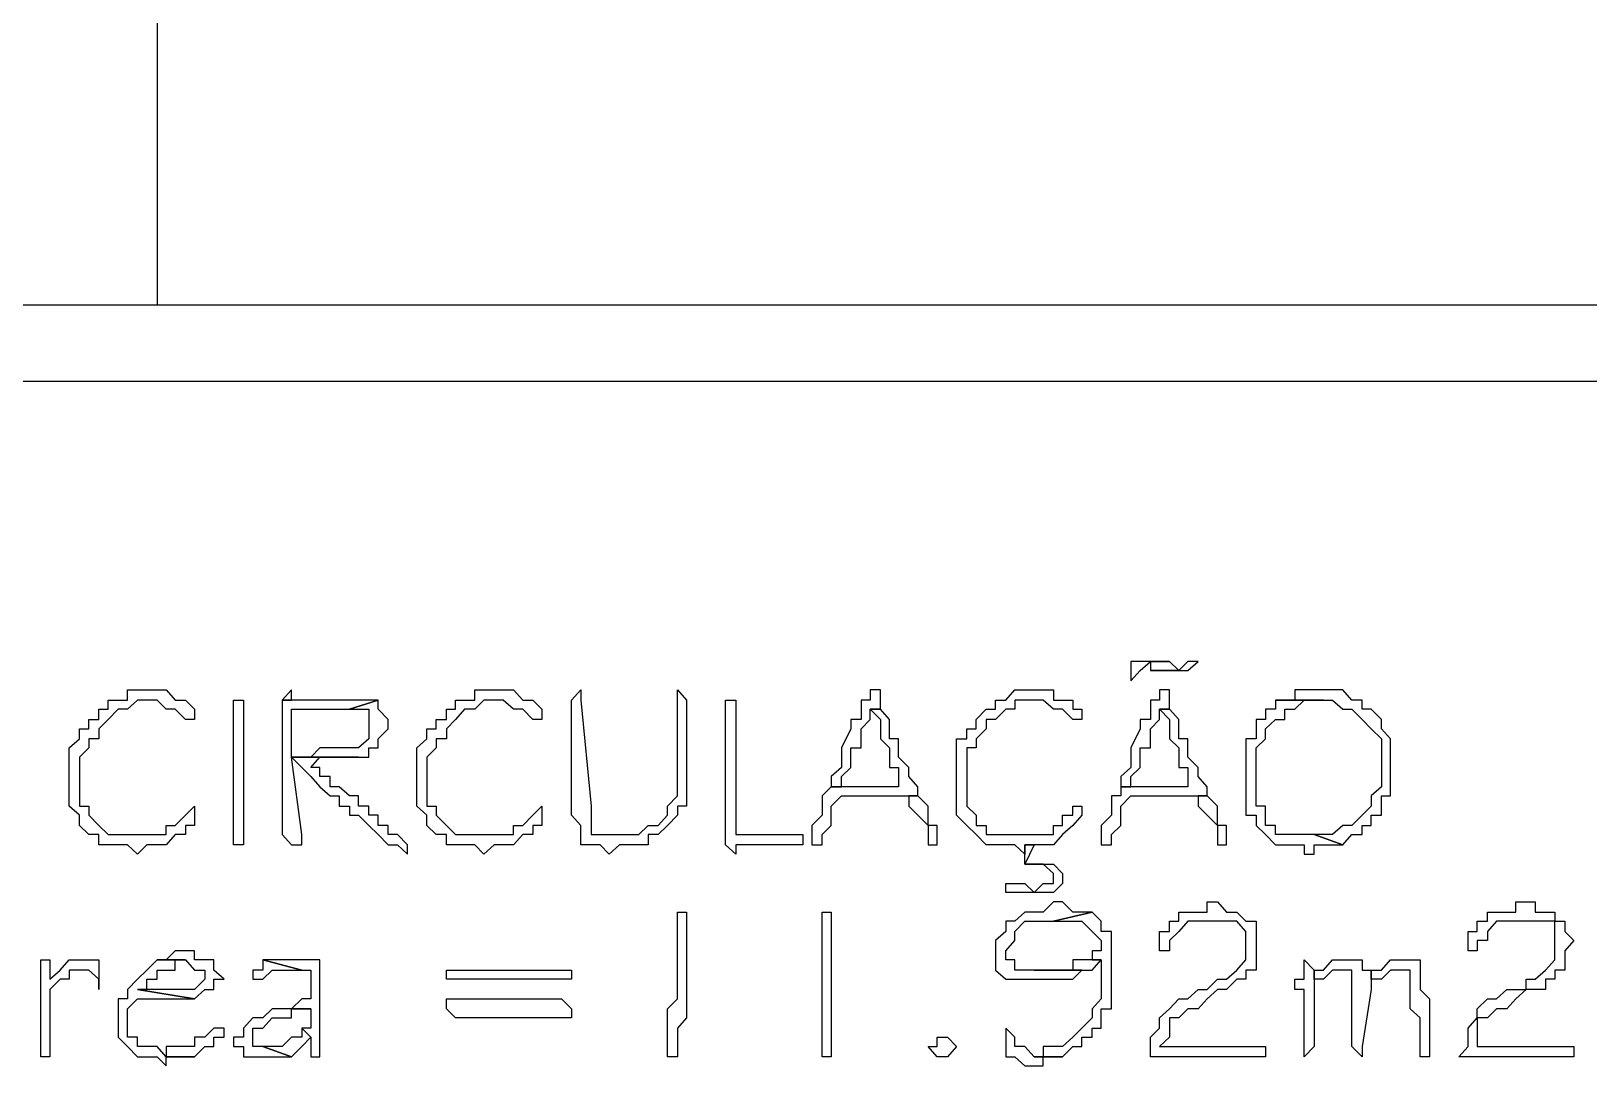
# Model space of a CAD drawing. Header units: millimetres. Extents: x -518.8 to -461.2, y 3.5 to 44.2.
# Drawn here: x -497.61 to -496.582, y 34.95 to 35.633 of the extents above; entities that cross this region are included whole.
import ezdxf

# ---------------------------------------------------------------- set-up
doc = ezdxf.new("R2010")
doc.units = ezdxf.units.MM
doc.header["$MEASUREMENT"] = 0
for name, color, linetype in [('10', 10, 'Continuous'), ('5', 5, 'Continuous'), ('MYSOLIDS', 7, 'Continuous')]:
    doc.layers.add(name, color=color, linetype=linetype)

msp = doc.modelspace()

# ---------------------------------------------------------------- linework, layer by layer
at = {"layer": '10'}
for points in [[(-497.7248, 35.4518), (-497.7248, 35.7007), (-497.7248, 35.7007), (-497.5271, 35.7007), (-497.5271, 35.4518)], [(-499.1572, 35.4015), (-493.6632, 35.4015)]]:
    msp.add_lwpolyline(points, dxfattribs=at)
at = {"layer": '5'}
msp.add_lwpolyline([(-499.1572, 35.4518), (-493.6632, 35.4518)], dxfattribs=at)
at = {"layer": 'MYSOLIDS'}
for points in [[(-496.8714, 35.2165), (-496.8714, 35.2165), (-496.8782, 35.2165), (-496.8842, 35.2165), (-496.8842, 35.2105), (-496.8842, 35.2105), (-496.8842, 35.2105), (-496.8842, 35.2037), (-496.8842, 35.2037), (-496.8782, 35.2105), (-496.8782, 35.2105), (-496.8714, 35.2165), (-496.8587, 35.2165), (-496.8654, 35.2165), (-496.8654, 35.2165), (-496.8714, 35.2165), (-496.8714, 35.2165), (-496.8714, 35.2165)], [(-496.8587, 35.2165), (-496.8714, 35.2165), (-496.8714, 35.2165), (-496.8714, 35.2105), (-496.8527, 35.2105), (-496.8527, 35.2105), (-496.8587, 35.2165), (-496.8587, 35.2165)], [(-496.8399, 35.2165), (-496.8399, 35.2165), (-496.8466, 35.2165), (-496.8466, 35.2165), (-496.8527, 35.2105), (-496.8714, 35.2105), (-496.8654, 35.2105), (-496.8587, 35.2105), (-496.8587, 35.2105), (-496.8527, 35.2105), (-496.8527, 35.2105), (-496.8466, 35.2105), (-496.8466, 35.2105), (-496.8399, 35.2165), (-496.8399, 35.2165), (-496.8399, 35.2165), (-496.8399, 35.2165), (-496.8399, 35.2165)], [(-497.5339, 35.1909), (-497.5399, 35.1909), (-497.5399, 35.1909), (-497.5466, 35.1849), (-497.5527, 35.1849), (-497.5527, 35.1849), (-497.5594, 35.1782), (-497.5594, 35.1782), (-497.5654, 35.1721), (-497.5654, 35.1721), (-497.5654, 35.1654), (-497.5722, 35.1654), (-497.5722, 35.1594), (-497.5722, 35.1594), (-497.5722, 35.1594), (-497.5782, 35.1533), (-497.5782, 35.1466), (-497.5782, 35.1406), (-497.5782, 35.1406), (-497.5782, 35.1338), (-497.5782, 35.1278), (-497.5782, 35.121), (-497.5722, 35.121), (-497.5722, 35.115), (-497.5722, 35.115), (-497.5654, 35.1082), (-497.5654, 35.1082), (-497.5594, 35.1022), (-497.5594, 35.1022), (-497.5527, 35.1022), (-497.5466, 35.1022), (-497.5466, 35.1022), (-497.5399, 35.1022), (-497.5339, 35.1022), (-497.5339, 35.1022), (-497.5271, 35.1022), (-497.5271, 35.1022), (-497.5211, 35.1022), (-497.5211, 35.1082), (-497.5151, 35.1082), (-497.5151, 35.1082), (-497.5083, 35.115), (-497.5083, 35.115), (-497.5023, 35.121), (-497.5023, 35.121), (-497.5023, 35.121), (-497.5023, 35.121), (-497.5023, 35.121), (-497.5023, 35.121), (-497.5023, 35.115), (-497.5023, 35.115), (-497.5023, 35.1082), (-497.5083, 35.1082), (-497.5083, 35.1022), (-497.5151, 35.1022), (-497.5211, 35.0954), (-497.5211, 35.0954), (-497.5211, 35.0954), (-497.5271, 35.0954), (-497.5339, 35.0954), (-497.5339, 35.0954), (-497.5399, 35.0894), (-497.5399, 35.0894), (-497.5466, 35.0954), (-497.5527, 35.0954), (-497.5594, 35.0954), (-497.5594, 35.0954), (-497.5654, 35.0954), (-497.5654, 35.1022), (-497.5722, 35.1022), (-497.5722, 35.1022), (-497.5782, 35.1082), (-497.5782, 35.1082), (-497.5782, 35.115), (-497.585, 35.121), (-497.585, 35.121), (-497.585, 35.1278), (-497.585, 35.1338), (-497.585, 35.1406), (-497.585, 35.1406), (-497.585, 35.1466), (-497.585, 35.1533), (-497.585, 35.1533), (-497.585, 35.1594), (-497.5782, 35.1654), (-497.5782, 35.1654), (-497.5782, 35.1721), (-497.5722, 35.1721), (-497.5722, 35.1782), (-497.5654, 35.1782), (-497.5654, 35.1849), (-497.5594, 35.1849), (-497.5594, 35.1909), (-497.5527, 35.1909), (-497.5466, 35.1909), (-497.5466, 35.1977), (-497.5399, 35.1977), (-497.5339, 35.1977), (-497.5339, 35.1977), (-497.5271, 35.1977), (-497.5271, 35.1977), (-497.5211, 35.1977), (-497.5151, 35.1909), (-497.5151, 35.1909), (-497.5083, 35.1909), (-497.5023, 35.1849), (-497.5023, 35.1849), (-497.5023, 35.1782), (-497.5023, 35.1782), (-497.5023, 35.1782), (-497.5023, 35.1782), (-497.5023, 35.1782), (-497.5023, 35.1782), (-497.5083, 35.1782), (-497.5083, 35.1782), (-497.5083, 35.1782), (-497.5083, 35.1782), (-497.5151, 35.1849), (-497.5211, 35.1849), (-497.5211, 35.1849), (-497.5271, 35.1909), (-497.5271, 35.1909), (-497.5339, 35.1909), (-497.5339, 35.1909), (-497.5339, 35.1909), (-497.5339, 35.1909)], [(-497.4384, 35.1977), (-497.4444, 35.1909), (-497.4444, 35.1909), (-497.4384, 35.1909), (-497.4384, 35.1909), (-497.4384, 35.1977), (-497.4384, 35.1977)], [(-497.3045, 35.1909), (-497.3113, 35.1909), (-497.3113, 35.1909), (-497.3173, 35.1849), (-497.3241, 35.1849), (-497.3241, 35.1849), (-497.3301, 35.1782), (-497.3301, 35.1782), (-497.3361, 35.1721), (-497.3361, 35.1721), (-497.3361, 35.1654), (-497.3429, 35.1654), (-497.3429, 35.1594), (-497.3429, 35.1594), (-497.3429, 35.1594), (-497.3489, 35.1533), (-497.3489, 35.1466), (-497.3489, 35.1406), (-497.3489, 35.1406), (-497.3489, 35.1338), (-497.3489, 35.1278), (-497.3489, 35.121), (-497.3429, 35.121), (-497.3429, 35.115), (-497.3429, 35.115), (-497.3361, 35.1082), (-497.3361, 35.1082), (-497.3301, 35.1022), (-497.3301, 35.1022), (-497.3241, 35.1022), (-497.3173, 35.1022), (-497.3173, 35.1022), (-497.3113, 35.1022), (-497.3045, 35.1022), (-497.3045, 35.1022), (-497.2985, 35.1022), (-497.2985, 35.1022), (-497.2918, 35.1022), (-497.2918, 35.1082), (-497.2857, 35.1082), (-497.2857, 35.1082), (-497.279, 35.115), (-497.279, 35.115), (-497.273, 35.121), (-497.273, 35.121), (-497.273, 35.121), (-497.273, 35.121), (-497.273, 35.121), (-497.273, 35.121), (-497.273, 35.115), (-497.273, 35.115), (-497.273, 35.1082), (-497.279, 35.1082), (-497.279, 35.1022), (-497.2857, 35.1022), (-497.2918, 35.0954), (-497.2918, 35.0954), (-497.2918, 35.0954), (-497.2985, 35.0954), (-497.3045, 35.0954), (-497.3045, 35.0954), (-497.3113, 35.0894), (-497.3113, 35.0894), (-497.3173, 35.0954), (-497.3241, 35.0954), (-497.3301, 35.0954), (-497.3301, 35.0954), (-497.3361, 35.0954), (-497.3361, 35.1022), (-497.3429, 35.1022), (-497.3429, 35.1022), (-497.3489, 35.1082), (-497.3489, 35.1082), (-497.3489, 35.115), (-497.3557, 35.121), (-497.3557, 35.121), (-497.3557, 35.1278), (-497.3557, 35.1338), (-497.3557, 35.1406), (-497.3557, 35.1406), (-497.3557, 35.1466), (-497.3557, 35.1533), (-497.3557, 35.1533), (-497.3557, 35.1594), (-497.3489, 35.1654), (-497.3489, 35.1654), (-497.3489, 35.1721), (-497.3429, 35.1721), (-497.3429, 35.1782), (-497.3361, 35.1782), (-497.3361, 35.1849), (-497.3301, 35.1849), (-497.3301, 35.1909), (-497.3241, 35.1909), (-497.3173, 35.1909), (-497.3173, 35.1977), (-497.3113, 35.1977), (-497.3045, 35.1977), (-497.3045, 35.1977), (-497.2985, 35.1977), (-497.2985, 35.1977), (-497.2918, 35.1977), (-497.2857, 35.1909), (-497.2857, 35.1909), (-497.279, 35.1909), (-497.273, 35.1849), (-497.273, 35.1849), (-497.273, 35.1782), (-497.273, 35.1782), (-497.273, 35.1782), (-497.273, 35.1782), (-497.273, 35.1782), (-497.273, 35.1782), (-497.279, 35.1782), (-497.279, 35.1782), (-497.279, 35.1782), (-497.279, 35.1782), (-497.2857, 35.1849), (-497.2918, 35.1849), (-497.2918, 35.1849), (-497.2985, 35.1909), (-497.2985, 35.1909), (-497.3045, 35.1909), (-497.3045, 35.1909), (-497.3045, 35.1909), (-497.3045, 35.1909)], [(-497.2534, 35.1909), (-497.2534, 35.1909), (-497.2534, 35.1909), (-497.2474, 35.1977), (-497.2474, 35.1977), (-497.2474, 35.1909), (-497.2474, 35.1909), (-497.2474, 35.1909), (-497.2474, 35.1909), (-497.2406, 35.121), (-497.2406, 35.115), (-497.2406, 35.1082), (-497.2406, 35.1082), (-497.2406, 35.1022), (-497.2346, 35.1022), (-497.2346, 35.1022), (-497.2286, 35.1022), (-497.2286, 35.1022), (-497.2218, 35.1022), (-497.2158, 35.1022), (-497.2158, 35.1022), (-497.209, 35.1022), (-497.209, 35.1022), (-497.203, 35.1082), (-497.1963, 35.1082), (-497.1963, 35.1082), (-497.1902, 35.115), (-497.1902, 35.115), (-497.1902, 35.121), (-497.1902, 35.121), (-497.1835, 35.1278), (-497.1835, 35.1278), (-497.1835, 35.1338), (-497.1835, 35.1338), (-497.1835, 35.1406), (-497.1835, 35.1466), (-497.1835, 35.1533), (-497.1835, 35.1594), (-497.1835, 35.1654), (-497.1835, 35.1654), (-497.1835, 35.1721), (-497.1835, 35.1782), (-497.1835, 35.1782), (-497.1835, 35.1849), (-497.1835, 35.1909), (-497.1835, 35.1909), (-497.1835, 35.1909), (-497.1835, 35.1909), (-497.1835, 35.1977), (-497.1835, 35.1977), (-497.1775, 35.1909), (-497.1775, 35.1909), (-497.1775, 35.1849), (-497.1775, 35.1849), (-497.1775, 35.1782), (-497.1775, 35.1721), (-497.1775, 35.1721), (-497.1775, 35.1594), (-497.1775, 35.1533), (-497.1775, 35.1466), (-497.1775, 35.1406), (-497.1775, 35.1406), (-497.1775, 35.1338), (-497.1775, 35.1278), (-497.1775, 35.1278), (-497.1775, 35.121), (-497.1835, 35.121), (-497.1835, 35.115), (-497.1835, 35.115), (-497.1835, 35.115), (-497.1902, 35.1082), (-497.1902, 35.1082), (-497.1963, 35.1022), (-497.1963, 35.1022), (-497.203, 35.1022), (-497.203, 35.0954), (-497.209, 35.0954), (-497.2158, 35.0954), (-497.2158, 35.0954), (-497.2218, 35.0954), (-497.2286, 35.0894), (-497.2286, 35.0894), (-497.2346, 35.0954), (-497.2346, 35.0954), (-497.2406, 35.0954), (-497.2474, 35.0954), (-497.2474, 35.1022), (-497.2474, 35.1022), (-497.2474, 35.1082), (-497.2474, 35.1082), (-497.2534, 35.115), (-497.2534, 35.121), (-497.2534, 35.121), (-497.2534, 35.1909), (-497.2534, 35.1909), (-497.2534, 35.1909)], [(-497.0564, 35.1977), (-497.0564, 35.1977), (-497.0564, 35.1977), (-497.0564, 35.1909), (-497.0624, 35.1909), (-497.0624, 35.1849), (-497.0624, 35.1782), (-497.0692, 35.1782), (-497.0692, 35.1721), (-497.0752, 35.1594), (-497.0752, 35.1594), (-497.0752, 35.1533), (-497.0752, 35.1533), (-497.0752, 35.1466), (-497.082, 35.1406), (-497.082, 35.1406), (-497.082, 35.1338), (-497.0752, 35.1338), (-497.0752, 35.1338), (-497.0752, 35.1406), (-497.0692, 35.1466), (-497.0692, 35.1466), (-497.0692, 35.1533), (-497.0692, 35.1533), (-497.0692, 35.1594), (-497.0624, 35.1594), (-497.0624, 35.1654), (-497.0624, 35.1721), (-497.0564, 35.1782), (-497.0564, 35.1782), (-497.0564, 35.1849), (-497.0496, 35.1849), (-497.0496, 35.1909), (-497.0496, 35.1977), (-497.0564, 35.1977), (-497.0564, 35.1977)], [(-496.9481, 35.1909), (-496.9542, 35.1909), (-496.9609, 35.1909), (-496.9609, 35.1849), (-496.9669, 35.1849), (-496.9669, 35.1849), (-496.9737, 35.1782), (-496.9797, 35.1782), (-496.9797, 35.1721), (-496.9797, 35.1721), (-496.9865, 35.1654), (-496.9865, 35.1654), (-496.9865, 35.1594), (-496.9925, 35.1594), (-496.9925, 35.1594), (-496.9925, 35.1533), (-496.9925, 35.1466), (-496.9925, 35.1406), (-496.9925, 35.1406), (-496.9925, 35.1338), (-496.9925, 35.1278), (-496.9925, 35.121), (-496.9925, 35.121), (-496.9865, 35.115), (-496.9865, 35.115), (-496.9865, 35.1082), (-496.9797, 35.1082), (-496.9797, 35.1022), (-496.9737, 35.1022), (-496.9669, 35.1022), (-496.9669, 35.1022), (-496.9609, 35.1022), (-496.9542, 35.1022), (-496.9542, 35.1022), (-496.9481, 35.1022), (-496.9421, 35.1022), (-496.9421, 35.1022), (-496.9354, 35.1022), (-496.9354, 35.1082), (-496.9293, 35.1082), (-496.9293, 35.1082), (-496.9293, 35.115), (-496.9226, 35.115), (-496.9226, 35.121), (-496.9166, 35.121), (-496.9166, 35.121), (-496.9166, 35.121), (-496.9166, 35.121), (-496.9166, 35.121), (-496.9166, 35.115), (-496.9166, 35.115), (-496.9226, 35.1082), (-496.9226, 35.1082), (-496.9293, 35.1022), (-496.9293, 35.1022), (-496.9354, 35.0954), (-496.9354, 35.0954), (-496.9421, 35.0954), (-496.9421, 35.0954), (-496.9481, 35.0954), (-496.9542, 35.0954), (-496.9542, 35.0894), (-496.9542, 35.0894), (-496.9609, 35.0954), (-496.9669, 35.0954), (-496.9737, 35.0954), (-496.9737, 35.0954), (-496.9797, 35.0954), (-496.9865, 35.1022), (-496.9865, 35.1022), (-496.9865, 35.1022), (-496.9925, 35.1082), (-496.9925, 35.1082), (-496.9993, 35.115), (-496.9993, 35.121), (-496.9993, 35.121), (-496.9993, 35.1278), (-496.9993, 35.1338), (-496.9993, 35.1406), (-496.9993, 35.1406), (-496.9993, 35.1466), (-496.9993, 35.1533), (-496.9993, 35.1533), (-496.9993, 35.1594), (-496.9993, 35.1654), (-496.9925, 35.1654), (-496.9925, 35.1721), (-496.9865, 35.1721), (-496.9865, 35.1782), (-496.9865, 35.1782), (-496.9797, 35.1849), (-496.9737, 35.1849), (-496.9737, 35.1909), (-496.9669, 35.1909), (-496.9669, 35.1909), (-496.9609, 35.1977), (-496.9542, 35.1977), (-496.9542, 35.1977), (-496.9481, 35.1977), (-496.9421, 35.1977), (-496.9421, 35.1977), (-496.9354, 35.1977), (-496.9354, 35.1909), (-496.9293, 35.1909), (-496.9226, 35.1909), (-496.9226, 35.1849), (-496.9166, 35.1849), (-496.9166, 35.1782), (-496.9166, 35.1782), (-496.9166, 35.1782), (-496.9166, 35.1782), (-496.9166, 35.1782), (-496.9166, 35.1782), (-496.9226, 35.1782), (-496.9226, 35.1782), (-496.9226, 35.1782), (-496.9226, 35.1782), (-496.9293, 35.1849), (-496.9354, 35.1849), (-496.9354, 35.1849), (-496.9421, 35.1909), (-496.9481, 35.1909), (-496.9481, 35.1909), (-496.9481, 35.1909), (-496.9481, 35.1909), (-496.9481, 35.1909)], [(-496.8654, 35.1977), (-496.8654, 35.1977), (-496.8654, 35.1977), (-496.8654, 35.1909), (-496.8714, 35.1909), (-496.8714, 35.1849), (-496.8714, 35.1782), (-496.8782, 35.1782), (-496.8782, 35.1721), (-496.8842, 35.1594), (-496.8842, 35.1594), (-496.8842, 35.1533), (-496.8842, 35.1533), (-496.8842, 35.1466), (-496.891, 35.1406), (-496.891, 35.1406), (-496.891, 35.1338), (-496.8842, 35.1338), (-496.8842, 35.1338), (-496.8842, 35.1406), (-496.8782, 35.1466), (-496.8782, 35.1466), (-496.8782, 35.1533), (-496.8782, 35.1533), (-496.8782, 35.1594), (-496.8714, 35.1594), (-496.8714, 35.1654), (-496.8714, 35.1721), (-496.8654, 35.1782), (-496.8654, 35.1782), (-496.8654, 35.1849), (-496.8587, 35.1849), (-496.8587, 35.1909), (-496.8587, 35.1977), (-496.8654, 35.1977), (-496.8654, 35.1977)], [(-496.7572, 35.1977), (-496.7572, 35.1977), (-496.7632, 35.1977), (-496.7699, 35.1977), (-496.776, 35.1977), (-496.776, 35.1909), (-496.7827, 35.1909), (-496.7887, 35.1909), (-496.7572, 35.1909), (-496.7572, 35.1909), (-496.7572, 35.1909), (-496.7511, 35.1909), (-496.7444, 35.1849), (-496.7384, 35.1849), (-496.7384, 35.1849), (-496.7316, 35.1782), (-496.7316, 35.1782), (-496.7316, 35.1782), (-496.7256, 35.1721), (-496.7256, 35.1721), (-496.7188, 35.1654), (-496.7188, 35.1654), (-496.7188, 35.1594), (-496.7188, 35.1533), (-496.7188, 35.1466), (-496.7188, 35.1466), (-496.7188, 35.1406), (-496.7188, 35.1406), (-496.7188, 35.1338), (-496.7256, 35.1278), (-496.7256, 35.1278), (-496.7256, 35.121), (-496.7256, 35.121), (-496.7316, 35.115), (-496.7316, 35.115), (-496.7384, 35.1082), (-496.7444, 35.1082), (-496.7444, 35.1082), (-496.7511, 35.1022), (-496.7511, 35.1022), (-496.7572, 35.1022), (-496.7632, 35.1022), (-496.7632, 35.1022), (-496.7444, 35.0954), (-496.7384, 35.1022), (-496.7316, 35.1022), (-496.7316, 35.1082), (-496.7316, 35.1082), (-496.7256, 35.1082), (-496.7256, 35.115), (-496.7188, 35.115), (-496.7188, 35.121), (-496.7188, 35.1278), (-496.7128, 35.1278), (-496.7128, 35.1338), (-496.7128, 35.1338), (-496.7128, 35.1406), (-496.7128, 35.1466), (-496.7128, 35.1466), (-496.7128, 35.1533), (-496.7128, 35.1533), (-496.7128, 35.1594), (-496.7128, 35.1654), (-496.7128, 35.1654), (-496.7188, 35.1721), (-496.7188, 35.1782), (-496.7188, 35.1782), (-496.7256, 35.1849), (-496.7256, 35.1849), (-496.7316, 35.1849), (-496.7316, 35.1909), (-496.7384, 35.1909), (-496.7384, 35.1909), (-496.7444, 35.1977), (-496.7511, 35.1977), (-496.7572, 35.1977), (-496.7572, 35.1977), (-496.7572, 35.1977)], [(-497.4699, 35.1338), (-497.4699, 35.1338), (-497.4699, 35.1278), (-497.4699, 35.121), (-497.4699, 35.115), (-497.4699, 35.115), (-497.4699, 35.1082), (-497.4699, 35.1022), (-497.4699, 35.1022), (-497.4699, 35.1022), (-497.4699, 35.0954), (-497.4699, 35.0954), (-497.4767, 35.0954), (-497.4767, 35.0954), (-497.4767, 35.0954), (-497.4767, 35.0954), (-497.4767, 35.0954), (-497.4767, 35.0954), (-497.4767, 35.0954), (-497.4767, 35.0954), (-497.4767, 35.1022), (-497.4767, 35.1082), (-497.4767, 35.1082), (-497.4767, 35.115), (-497.4767, 35.121), (-497.4767, 35.1278), (-497.4767, 35.1278), (-497.4767, 35.1338), (-497.4767, 35.1406), (-497.4767, 35.1406), (-497.4767, 35.1466), (-497.4767, 35.1533), (-497.4767, 35.1594), (-497.4767, 35.1654), (-497.4767, 35.1654), (-497.4767, 35.1721), (-497.4767, 35.1782), (-497.4767, 35.1782), (-497.4767, 35.1849), (-497.4767, 35.1909), (-497.4767, 35.1909), (-497.4767, 35.1909), (-497.4767, 35.1909), (-497.4767, 35.1909), (-497.4767, 35.1909), (-497.4767, 35.1909), (-497.4699, 35.1909), (-497.4699, 35.1909), (-497.4699, 35.1909), (-497.4699, 35.1909), (-497.4699, 35.1849), (-497.4699, 35.1849), (-497.4699, 35.1782), (-497.4699, 35.1782), (-497.4699, 35.1721), (-497.4699, 35.1654), (-497.4699, 35.1594), (-497.4699, 35.1594), (-497.4699, 35.1533), (-497.4699, 35.1466), (-497.4699, 35.1406), (-497.4699, 35.1406), (-497.4699, 35.1338), (-497.4699, 35.1338), (-497.4699, 35.1338), (-497.4699, 35.1338)], [(-497.4, 35.1909), (-497.4, 35.1909), (-497.4068, 35.1909), (-497.4128, 35.1909), (-497.4196, 35.1909), (-497.4196, 35.1909), (-497.4196, 35.1909), (-497.4256, 35.1909), (-497.4316, 35.1909), (-497.4384, 35.1909), (-497.4444, 35.1909), (-497.4444, 35.1022), (-497.4384, 35.0954), (-497.4384, 35.0954), (-497.4316, 35.0954), (-497.4316, 35.0954), (-497.4316, 35.1022), (-497.4384, 35.1533), (-497.4128, 35.1533), (-497.4068, 35.1533), (-497.4068, 35.1533), (-497.4, 35.1533), (-497.394, 35.1533), (-497.394, 35.1533), (-497.4384, 35.1533), (-497.4384, 35.1849), (-497.4316, 35.1849), (-497.4316, 35.1849), (-497.4256, 35.1849), (-497.4196, 35.1849), (-497.4196, 35.1849), (-497.4128, 35.1849), (-497.4068, 35.1849), (-497.4, 35.1849), (-497.3812, 35.1909), (-497.3872, 35.1909), (-497.3872, 35.1909), (-497.394, 35.1909), (-497.4, 35.1909), (-497.4, 35.1909), (-497.4, 35.1909)], [(-497.3812, 35.1909), (-497.4, 35.1849), (-497.4, 35.1849), (-497.394, 35.1849), (-497.394, 35.1849), (-497.3872, 35.1849), (-497.3872, 35.1849), (-497.3872, 35.1782), (-497.3872, 35.1721), (-497.3872, 35.1721), (-497.3872, 35.1654), (-497.3872, 35.1654), (-497.394, 35.1594), (-497.394, 35.1594), (-497.4, 35.1594), (-497.4, 35.1594), (-497.4068, 35.1594), (-497.4068, 35.1594), (-497.4128, 35.1594), (-497.4196, 35.1594), (-497.4256, 35.1533), (-497.4316, 35.1533), (-497.4384, 35.1533), (-497.394, 35.1533), (-497.3872, 35.1533), (-497.3872, 35.1594), (-497.3812, 35.1594), (-497.3812, 35.1594), (-497.3812, 35.1654), (-497.3745, 35.1721), (-497.3745, 35.1721), (-497.3745, 35.1782), (-497.3812, 35.1849), (-497.3812, 35.1849), (-497.3812, 35.1909), (-497.3812, 35.1909)], [(-497.1451, 35.1022), (-497.1391, 35.1022), (-497.1331, 35.1022), (-497.1331, 35.1022), (-497.1263, 35.1022), (-497.1203, 35.1022), (-497.1203, 35.1022), (-497.1136, 35.1022), (-497.1075, 35.1022), (-497.1075, 35.1022), (-497.1008, 35.1022), (-497.1008, 35.1022), (-497.1008, 35.1022), (-497.1008, 35.0954), (-497.1008, 35.0954), (-497.1008, 35.0954), (-497.1075, 35.0954), (-497.1075, 35.0954), (-497.1136, 35.0954), (-497.1136, 35.0954), (-497.1203, 35.0954), (-497.1203, 35.0954), (-497.1263, 35.0954), (-497.1331, 35.0954), (-497.1391, 35.0954), (-497.1391, 35.0954), (-497.1451, 35.0954), (-497.1451, 35.0894), (-497.1451, 35.0894), (-497.1519, 35.0954), (-497.1519, 35.0954), (-497.1519, 35.0954), (-497.1519, 35.0954), (-497.1519, 35.1022), (-497.1519, 35.1022), (-497.1519, 35.1082), (-497.1519, 35.115), (-497.1519, 35.115), (-497.1519, 35.121), (-497.1519, 35.1278), (-497.1519, 35.1338), (-497.1519, 35.1338), (-497.1519, 35.1406), (-497.1519, 35.1466), (-497.1519, 35.1466), (-497.1519, 35.1533), (-497.1519, 35.1533), (-497.1519, 35.1594), (-497.1519, 35.1654), (-497.1519, 35.1721), (-497.1519, 35.1721), (-497.1519, 35.1782), (-497.1519, 35.1849), (-497.1519, 35.1909), (-497.1519, 35.1909), (-497.1519, 35.1909), (-497.1519, 35.1909), (-497.1519, 35.1909), (-497.1519, 35.1909), (-497.1451, 35.1909), (-497.1451, 35.1909), (-497.1451, 35.1909), (-497.1451, 35.1909), (-497.1451, 35.1909), (-497.1451, 35.1849), (-497.1451, 35.1782), (-497.1451, 35.1721), (-497.1451, 35.1721), (-497.1451, 35.1654), (-497.1451, 35.1594), (-497.1451, 35.1594), (-497.1451, 35.1533), (-497.1451, 35.1466), (-497.1451, 35.1406), (-497.1451, 35.1406), (-497.1451, 35.1338), (-497.1451, 35.1278), (-497.1451, 35.1278), (-497.1451, 35.121), (-497.1451, 35.121), (-497.1451, 35.115), (-497.1451, 35.115), (-497.1451, 35.1082), (-497.1451, 35.1022), (-497.1451, 35.1022), (-497.1451, 35.1022), (-497.1451, 35.1022), (-497.1451, 35.1022)], [(-497.0496, 35.1849), (-497.0564, 35.1849), (-497.0564, 35.1849), (-497.0496, 35.1782), (-497.0496, 35.1721), (-497.0496, 35.1721), (-497.0496, 35.1654), (-497.0436, 35.1594), (-497.0436, 35.1594), (-497.0436, 35.1533), (-497.0436, 35.1466), (-497.0376, 35.1466), (-497.0376, 35.1406), (-497.0376, 35.1338), (-497.0752, 35.1338), (-497.082, 35.1338), (-497.088, 35.1278), (-497.088, 35.1278), (-497.088, 35.121), (-497.088, 35.115), (-497.088, 35.115), (-497.0948, 35.1082), (-497.0948, 35.1022), (-497.0948, 35.1022), (-497.0948, 35.0954), (-497.0948, 35.0954), (-497.088, 35.0954), (-497.088, 35.0954), (-497.088, 35.0954), (-497.088, 35.1022), (-497.082, 35.1082), (-497.082, 35.1082), (-497.082, 35.115), (-497.082, 35.121), (-497.082, 35.121), (-497.0752, 35.1278), (-497.0308, 35.1278), (-497.0248, 35.1278), (-497.0248, 35.1338), (-497.0308, 35.1406), (-497.0308, 35.1466), (-497.0308, 35.1466), (-497.0376, 35.1533), (-497.0376, 35.1533), (-497.0376, 35.1594), (-497.0376, 35.1654), (-497.0436, 35.1654), (-497.0436, 35.1721), (-497.0436, 35.1721), (-497.0436, 35.1721), (-497.0436, 35.1782), (-497.0496, 35.1849), (-497.0496, 35.1849), (-497.0496, 35.1849)], [(-496.8587, 35.1849), (-496.8654, 35.1849), (-496.8654, 35.1849), (-496.8587, 35.1782), (-496.8587, 35.1721), (-496.8587, 35.1721), (-496.8587, 35.1654), (-496.8527, 35.1594), (-496.8527, 35.1594), (-496.8527, 35.1533), (-496.8527, 35.1466), (-496.8466, 35.1466), (-496.8466, 35.1406), (-496.8466, 35.1338), (-496.8842, 35.1338), (-496.891, 35.1338), (-496.891, 35.1278), (-496.897, 35.1278), (-496.897, 35.121), (-496.897, 35.115), (-496.897, 35.115), (-496.9038, 35.1082), (-496.9038, 35.1022), (-496.9038, 35.1022), (-496.9038, 35.0954), (-496.9038, 35.0954), (-496.897, 35.0954), (-496.897, 35.0954), (-496.897, 35.0954), (-496.897, 35.1022), (-496.891, 35.1082), (-496.891, 35.1082), (-496.891, 35.115), (-496.891, 35.121), (-496.891, 35.121), (-496.8842, 35.1278), (-496.8399, 35.1278), (-496.8339, 35.1278), (-496.8339, 35.1338), (-496.8399, 35.1406), (-496.8399, 35.1466), (-496.8399, 35.1466), (-496.8466, 35.1533), (-496.8466, 35.1533), (-496.8466, 35.1594), (-496.8466, 35.1654), (-496.8527, 35.1654), (-496.8527, 35.1721), (-496.8527, 35.1721), (-496.8527, 35.1721), (-496.8527, 35.1782), (-496.8587, 35.1849), (-496.8587, 35.1849), (-496.8587, 35.1849)], [(-496.7887, 35.1909), (-496.7887, 35.1849), (-496.7955, 35.1849), (-496.7955, 35.1782), (-496.7955, 35.1782), (-496.8015, 35.1782), (-496.8015, 35.1721), (-496.8015, 35.1654), (-496.8083, 35.1654), (-496.8083, 35.1594), (-496.8083, 35.1533), (-496.8083, 35.1533), (-496.8083, 35.1466), (-496.8083, 35.1406), (-496.8083, 35.1406), (-496.8083, 35.1338), (-496.8083, 35.1278), (-496.8083, 35.1278), (-496.8083, 35.121), (-496.8083, 35.115), (-496.8015, 35.115), (-496.8015, 35.1082), (-496.8015, 35.1082), (-496.7955, 35.1022), (-496.7955, 35.1022), (-496.7887, 35.0954), (-496.7827, 35.0954), (-496.7827, 35.0954), (-496.776, 35.0954), (-496.7699, 35.0954), (-496.7699, 35.0894), (-496.7632, 35.0894), (-496.7632, 35.0954), (-496.7572, 35.0954), (-496.7511, 35.0954), (-496.7444, 35.0954), (-496.7444, 35.0954), (-496.7444, 35.0954), (-496.7632, 35.1022), (-496.7699, 35.1022), (-496.776, 35.1022), (-496.776, 35.1022), (-496.7827, 35.1022), (-496.7887, 35.1022), (-496.7887, 35.1082), (-496.7955, 35.1082), (-496.7955, 35.1082), (-496.7955, 35.115), (-496.7955, 35.121), (-496.8015, 35.121), (-496.8015, 35.1278), (-496.8015, 35.1338), (-496.8015, 35.1338), (-496.8015, 35.1406), (-496.8015, 35.1406), (-496.8015, 35.1466), (-496.8015, 35.1533), (-496.8015, 35.1594), (-496.8015, 35.1594), (-496.7955, 35.1654), (-496.7955, 35.1721), (-496.7955, 35.1721), (-496.7887, 35.1782), (-496.7887, 35.1782), (-496.7827, 35.1782), (-496.7827, 35.1849), (-496.776, 35.1849), (-496.776, 35.1849), (-496.7699, 35.1909), (-496.7632, 35.1909), (-496.7572, 35.1909), (-496.7887, 35.1909), (-496.7887, 35.1909)], [(-497.4128, 35.1533), (-497.4384, 35.1533), (-497.4316, 35.1466), (-497.4256, 35.1406), (-497.4256, 35.1406), (-497.4196, 35.1338), (-497.4196, 35.1338), (-497.4128, 35.1278), (-497.4068, 35.1278), (-497.4068, 35.121), (-497.4, 35.121), (-497.4, 35.115), (-497.394, 35.115), (-497.394, 35.115), (-497.3872, 35.1082), (-497.3872, 35.1082), (-497.3872, 35.1082), (-497.3812, 35.1022), (-497.3745, 35.0954), (-497.3684, 35.0954), (-497.3684, 35.0954), (-497.3617, 35.0894), (-497.3617, 35.0894), (-497.3617, 35.0894), (-497.3617, 35.0954), (-497.3617, 35.0954), (-497.3617, 35.0954), (-497.3684, 35.1022), (-497.3684, 35.1022), (-497.3684, 35.1022), (-497.3745, 35.1022), (-497.3745, 35.1082), (-497.3812, 35.1082), (-497.3812, 35.115), (-497.3872, 35.115), (-497.3872, 35.121), (-497.394, 35.121), (-497.394, 35.1278), (-497.4, 35.1278), (-497.4, 35.1278), (-497.4068, 35.1338), (-497.4128, 35.1338), (-497.4128, 35.1406), (-497.4196, 35.1406), (-497.4196, 35.1466), (-497.4256, 35.1466), (-497.4256, 35.1466), (-497.4196, 35.1533), (-497.4128, 35.1533), (-497.4128, 35.1533)], [(-497.0248, 35.1278), (-497.0308, 35.1278), (-497.0308, 35.1278), (-497.0308, 35.121), (-497.0308, 35.121), (-497.0248, 35.115), (-497.0248, 35.115), (-497.0181, 35.1082), (-497.0181, 35.1022), (-497.0181, 35.0954), (-497.0121, 35.0954), (-497.0121, 35.0954), (-497.0121, 35.0954), (-497.0121, 35.0954), (-497.0121, 35.1022), (-497.0121, 35.1082), (-497.0181, 35.1082), (-497.0181, 35.115), (-497.0181, 35.121), (-497.0248, 35.1278), (-497.0248, 35.1278), (-497.0248, 35.1278)], [(-496.8339, 35.1278), (-496.8399, 35.1278), (-496.8399, 35.1278), (-496.8399, 35.121), (-496.8399, 35.121), (-496.8339, 35.115), (-496.8339, 35.115), (-496.8271, 35.1082), (-496.8271, 35.1022), (-496.8271, 35.0954), (-496.8211, 35.0954), (-496.8211, 35.0954), (-496.8211, 35.0954), (-496.8211, 35.0954), (-496.8211, 35.1022), (-496.8211, 35.1082), (-496.8271, 35.1082), (-496.8271, 35.115), (-496.8271, 35.121), (-496.8339, 35.1278), (-496.8339, 35.1278), (-496.8339, 35.1278)], [(-496.9542, 35.0954), (-496.9481, 35.0954), (-496.9542, 35.0827), (-496.9481, 35.0827), (-496.9481, 35.0827), (-496.9481, 35.0827), (-496.9481, 35.0827), (-496.9421, 35.0827), (-496.9354, 35.0827), (-496.9354, 35.0827), (-496.9293, 35.0766), (-496.9293, 35.0766), (-496.9293, 35.0766), (-496.9293, 35.0699), (-496.9354, 35.0639), (-496.9354, 35.0639), (-496.9421, 35.0639), (-496.9421, 35.0639), (-496.9481, 35.0639), (-496.9542, 35.0639), (-496.9609, 35.0639), (-496.9609, 35.0639), (-496.9669, 35.0639), (-496.9669, 35.0699), (-496.9669, 35.0699), (-496.9669, 35.0699), (-496.9609, 35.0699), (-496.9609, 35.0699), (-496.9609, 35.0699), (-496.9609, 35.0699), (-496.9542, 35.0699), (-496.9481, 35.0639), (-496.9481, 35.0639), (-496.9421, 35.0699), (-496.9421, 35.0699), (-496.9421, 35.0699), (-496.9354, 35.0699), (-496.9354, 35.0766), (-496.9354, 35.0766), (-496.9354, 35.0766), (-496.9421, 35.0827), (-496.9481, 35.0827), (-496.9481, 35.0827), (-496.9481, 35.0827), (-496.9542, 35.0827), (-496.9542, 35.0827), (-496.9542, 35.0827), (-496.9542, 35.0827), (-496.9542, 35.0827), (-496.9542, 35.0827), (-496.9542, 35.0827), (-496.9542, 35.0827), (-496.9542, 35.0894), (-496.9542, 35.0894), (-496.9542, 35.0954), (-496.9542, 35.0954), (-496.9542, 35.0954)], [(-496.9293, 35.0578), (-496.9354, 35.0578), (-496.9354, 35.0578), (-496.9421, 35.0511), (-496.9481, 35.0511), (-496.9481, 35.0511), (-496.9542, 35.0511), (-496.9609, 35.0451), (-496.9609, 35.0451), (-496.9669, 35.0451), (-496.9669, 35.0383), (-496.9669, 35.0383), (-496.9737, 35.0323), (-496.9737, 35.0323), (-496.9737, 35.0255), (-496.9737, 35.0255), (-496.9737, 35.0195), (-496.9737, 35.0195), (-496.9737, 35.0127), (-496.9669, 35.0067), (-496.9669, 35.0067), (-496.9609, 35.0067), (-496.9609, 35.0067), (-496.9542, 35.0067), (-496.9481, 35.0067), (-496.9481, 35.0067), (-496.9421, 35.0067), (-496.9354, 35.0067), (-496.9354, 35.0067), (-496.9293, 35.0067), (-496.9226, 35.0067), (-496.9226, 35.0067), (-496.9166, 35.0127), (-496.9481, 35.0127), (-496.9481, 35.0127), (-496.9542, 35.0127), (-496.9609, 35.0127), (-496.9609, 35.0127), (-496.9609, 35.0195), (-496.9669, 35.0195), (-496.9669, 35.0255), (-496.9669, 35.0255), (-496.9669, 35.0255), (-496.9609, 35.0323), (-496.9609, 35.0383), (-496.9609, 35.0383), (-496.9542, 35.0451), (-496.9542, 35.0451), (-496.9481, 35.0451), (-496.9421, 35.0451), (-496.9421, 35.0451), (-496.9354, 35.0451), (-496.9354, 35.0451), (-496.9098, 35.0511), (-496.9166, 35.0511), (-496.9166, 35.0511), (-496.9226, 35.0511), (-496.9293, 35.0578), (-496.9293, 35.0578), (-496.9293, 35.0578)], [(-496.8654, 34.9624), (-496.8015, 34.9624), (-496.7955, 34.9624), (-496.7955, 34.9624), (-496.7955, 34.9624), (-496.7955, 34.9624), (-496.7955, 34.9556), (-496.7955, 34.9556), (-496.8015, 34.9556), (-496.8015, 34.9556), (-496.8654, 34.9556), (-496.8654, 34.9556), (-496.8654, 34.9556), (-496.8654, 34.9556), (-496.8654, 34.9556), (-496.8714, 34.9556), (-496.8714, 34.9556), (-496.8714, 34.9556), (-496.8714, 34.9556), (-496.8714, 34.9624), (-496.8714, 34.9684), (-496.8654, 34.9744), (-496.8654, 34.9744), (-496.8654, 34.9744), (-496.8654, 34.9812), (-496.8587, 34.9872), (-496.8587, 34.9872), (-496.8527, 34.9939), (-496.8527, 34.9939), (-496.8527, 34.9939), (-496.8466, 34.9939), (-496.8399, 35), (-496.8339, 35), (-496.8339, 35), (-496.8271, 35.0067), (-496.8211, 35.0067), (-496.8211, 35.0067), (-496.8211, 35.0067), (-496.8143, 35.0127), (-496.8143, 35.0127), (-496.8083, 35.0195), (-496.8083, 35.0255), (-496.8083, 35.0255), (-496.8083, 35.0323), (-496.8083, 35.0323), (-496.8083, 35.0383), (-496.8143, 35.0451), (-496.8143, 35.0451), (-496.8143, 35.0451), (-496.8211, 35.0451), (-496.8271, 35.0451), (-496.8271, 35.0451), (-496.8339, 35.0451), (-496.8399, 35.0451), (-496.8466, 35.0451), (-496.8466, 35.0451), (-496.8466, 35.0451), (-496.8527, 35.0383), (-496.8527, 35.0383), (-496.8587, 35.0323), (-496.8587, 35.0323), (-496.8587, 35.0255), (-496.8587, 35.0255), (-496.8654, 35.0255), (-496.8654, 35.0255), (-496.8654, 35.0255), (-496.8654, 35.0255), (-496.8654, 35.0255), (-496.8654, 35.0323), (-496.8654, 35.0383), (-496.8587, 35.0383), (-496.8587, 35.0451), (-496.8587, 35.0451), (-496.8527, 35.0451), (-496.8527, 35.0511), (-496.8466, 35.0511), (-496.8466, 35.0511), (-496.8399, 35.0511), (-496.8339, 35.0511), (-496.8339, 35.0578), (-496.8271, 35.0578), (-496.8271, 35.0578), (-496.8211, 35.0511), (-496.8143, 35.0511), (-496.8143, 35.0511), (-496.8083, 35.0451), (-496.8083, 35.0451), (-496.8015, 35.0451), (-496.8015, 35.0383), (-496.8015, 35.0383), (-496.8015, 35.0323), (-496.8015, 35.0323), (-496.8015, 35.0255), (-496.8015, 35.0195), (-496.8015, 35.0195), (-496.8015, 35.0127), (-496.8083, 35.0127), (-496.8083, 35.0067), (-496.8143, 35.0067), (-496.8143, 35.0067), (-496.8211, 35), (-496.8211, 35), (-496.8271, 35), (-496.8339, 34.9939), (-496.8339, 34.9939), (-496.8399, 34.9872), (-496.8466, 34.9872), (-496.8466, 34.9872), (-496.8527, 34.9812), (-496.8527, 34.9812), (-496.8587, 34.9812), (-496.8587, 34.9744), (-496.8587, 34.9684), (-496.8587, 34.9684), (-496.8654, 34.9624), (-496.8654, 34.9624), (-496.8654, 34.9624), (-496.8654, 34.9624)], [(-496.6557, 34.9624), (-496.5978, 34.9624), (-496.5918, 34.9624), (-496.5918, 34.9624), (-496.5918, 34.9624), (-496.5918, 34.9624), (-496.5918, 34.9556), (-496.5918, 34.9556), (-496.5978, 34.9556), (-496.5978, 34.9556), (-496.6557, 34.9556), (-496.6617, 34.9556), (-496.6617, 34.9556), (-496.6617, 34.9556), (-496.6617, 34.9556), (-496.6617, 34.9556), (-496.6617, 34.9556), (-496.6677, 34.9556), (-496.6677, 34.9556), (-496.6617, 34.9624), (-496.6617, 34.9684), (-496.6617, 34.9744), (-496.6617, 34.9744), (-496.6617, 34.9744), (-496.6557, 34.9812), (-496.6557, 34.9872), (-496.6557, 34.9872), (-496.6489, 34.9939), (-496.6489, 34.9939), (-496.6429, 34.9939), (-496.6429, 34.9939), (-496.6361, 35), (-496.6301, 35), (-496.6233, 35), (-496.6233, 35.0067), (-496.6173, 35.0067), (-496.6173, 35.0067), (-496.6173, 35.0067), (-496.6105, 35.0127), (-496.6105, 35.0127), (-496.6045, 35.0195), (-496.6045, 35.0255), (-496.6045, 35.0255), (-496.6045, 35.0323), (-496.6045, 35.0323), (-496.6045, 35.0383), (-496.6045, 35.0451), (-496.6105, 35.0451), (-496.6105, 35.0451), (-496.6173, 35.0451), (-496.6233, 35.0451), (-496.6233, 35.0451), (-496.6301, 35.0451), (-496.6361, 35.0451), (-496.6361, 35.0451), (-496.6429, 35.0451), (-496.6429, 35.0451), (-496.6489, 35.0383), (-496.6489, 35.0383), (-496.6489, 35.0323), (-496.6557, 35.0323), (-496.6557, 35.0255), (-496.6557, 35.0255), (-496.6557, 35.0255), (-496.6617, 35.0255), (-496.6617, 35.0255), (-496.6617, 35.0255), (-496.6617, 35.0255), (-496.6617, 35.0323), (-496.6617, 35.0383), (-496.6557, 35.0383), (-496.6557, 35.0451), (-496.6557, 35.0451), (-496.6489, 35.0451), (-496.6489, 35.0511), (-496.6429, 35.0511), (-496.6429, 35.0511), (-496.6361, 35.0511), (-496.6301, 35.0511), (-496.6301, 35.0578), (-496.6233, 35.0578), (-496.6173, 35.0578), (-496.6173, 35.0511), (-496.6105, 35.0511), (-496.6045, 35.0511), (-496.6045, 35.0451), (-496.6045, 35.0451), (-496.5978, 35.0451), (-496.5978, 35.0383), (-496.5978, 35.0383), (-496.5918, 35.0323), (-496.5918, 35.0323), (-496.5978, 35.0255), (-496.5978, 35.0195), (-496.5978, 35.0195), (-496.5978, 35.0127), (-496.6045, 35.0127), (-496.6045, 35.0067), (-496.6045, 35.0067), (-496.6105, 35.0067), (-496.6105, 35), (-496.6173, 35), (-496.6233, 35), (-496.6301, 34.9939), (-496.6301, 34.9939), (-496.6361, 34.9872), (-496.6361, 34.9872), (-496.6429, 34.9872), (-496.6489, 34.9812), (-496.6489, 34.9812), (-496.6557, 34.9812), (-496.6557, 34.9744), (-496.6557, 34.9684), (-496.6557, 34.9684), (-496.6557, 34.9624), (-496.6557, 34.9624), (-496.6557, 34.9624), (-496.6557, 34.9624)], [(-497.1902, 34.9556), (-497.1902, 34.9624), (-497.1902, 34.9684), (-497.1902, 34.9684), (-497.1902, 34.9744), (-497.1902, 34.9744), (-497.1902, 34.9812), (-497.1902, 34.9872), (-497.1835, 34.9939), (-497.1835, 34.9939), (-497.1835, 35), (-497.1835, 35.0067), (-497.1835, 35.0127), (-497.1835, 35.0127), (-497.1835, 35.0195), (-497.1835, 35.0255), (-497.1835, 35.0255), (-497.1835, 35.0323), (-497.1835, 35.0383), (-497.1835, 35.0383), (-497.1835, 35.0451), (-497.1835, 35.0511), (-497.1835, 35.0511), (-497.1835, 35.0511), (-497.1835, 35.0511), (-497.1835, 35.0511), (-497.1775, 35.0511), (-497.1775, 35.0511), (-497.1775, 35.0511), (-497.1775, 35.0451), (-497.1775, 35.0383), (-497.1775, 35.0383), (-497.1775, 35.0323), (-497.1775, 35.0255), (-497.1775, 35.0195), (-497.1775, 35.0195), (-497.1775, 35.0127), (-497.1775, 35.0067), (-497.1775, 35), (-497.1775, 35), (-497.1775, 34.9939), (-497.1775, 34.9872), (-497.1775, 34.9812), (-497.1775, 34.9812), (-497.1835, 34.9744), (-497.1835, 34.9684), (-497.1835, 34.9624), (-497.1835, 34.9624), (-497.1835, 34.9624), (-497.1835, 34.9624), (-497.1835, 34.9556), (-497.1835, 34.9556), (-497.1835, 34.9556), (-497.1835, 34.9556), (-497.1902, 34.9556), (-497.1902, 34.9556), (-497.1902, 34.9556), (-497.1902, 34.9556), (-497.1902, 34.9556), (-497.1902, 34.9556), (-497.1902, 34.9556)], [(-497.088, 34.9556), (-497.088, 34.9624), (-497.088, 34.9684), (-497.088, 34.9684), (-497.088, 34.9744), (-497.088, 34.9744), (-497.088, 34.9812), (-497.088, 34.9872), (-497.088, 34.9939), (-497.088, 34.9939), (-497.088, 35), (-497.088, 35.0067), (-497.088, 35.0127), (-497.088, 35.0127), (-497.088, 35.0195), (-497.088, 35.0255), (-497.088, 35.0255), (-497.088, 35.0323), (-497.088, 35.0383), (-497.088, 35.0383), (-497.088, 35.0451), (-497.088, 35.0511), (-497.088, 35.0511), (-497.088, 35.0511), (-497.082, 35.0511), (-497.082, 35.0511), (-497.082, 35.0511), (-497.082, 35.0511), (-497.082, 35.0511), (-497.082, 35.0451), (-497.082, 35.0383), (-497.082, 35.0383), (-497.082, 35.0323), (-497.082, 35.0255), (-497.082, 35.0195), (-497.082, 35.0195), (-497.082, 35.0127), (-497.082, 35.0067), (-497.082, 35), (-497.082, 35), (-497.082, 34.9939), (-497.082, 34.9872), (-497.082, 34.9812), (-497.082, 34.9812), (-497.082, 34.9744), (-497.082, 34.9684), (-497.082, 34.9624), (-497.082, 34.9624), (-497.082, 34.9624), (-497.082, 34.9624), (-497.082, 34.9556), (-497.082, 34.9556), (-497.088, 34.9556), (-497.088, 34.9556), (-497.088, 34.9556), (-497.088, 34.9556), (-497.088, 34.9556), (-497.088, 34.9556), (-497.088, 34.9556), (-497.088, 34.9556), (-497.088, 34.9556)], [(-496.9098, 35.0511), (-496.9354, 35.0451), (-496.9293, 35.0451), (-496.9293, 35.0451), (-496.9226, 35.0451), (-496.9166, 35.0451), (-496.9166, 35.0451), (-496.9166, 35.0451), (-496.9098, 35.0383), (-496.9098, 35.0383), (-496.9038, 35.0323), (-496.9038, 35.0255), (-496.9038, 35.0255), (-496.9098, 35.0255), (-496.9098, 35.0195), (-496.9038, 35.0195), (-496.9038, 35.0127), (-496.9038, 35.0127), (-496.9038, 35.0067), (-496.9038, 35.0067), (-496.9038, 35), (-496.9038, 34.9939), (-496.9038, 34.9939), (-496.9098, 34.9872), (-496.9098, 34.9812), (-496.9098, 34.9812), (-496.9166, 34.9744), (-496.9166, 34.9744), (-496.9226, 34.9684), (-496.9226, 34.9684), (-496.9293, 34.9624), (-496.9354, 34.9624), (-496.9354, 34.9624), (-496.9421, 34.9624), (-496.9421, 34.9556), (-496.9481, 34.9556), (-496.9293, 34.9556), (-496.9226, 34.9624), (-496.9226, 34.9624), (-496.9166, 34.9624), (-496.9166, 34.9684), (-496.9098, 34.9684), (-496.9098, 34.9744), (-496.9038, 34.9744), (-496.9038, 34.9812), (-496.9038, 34.9872), (-496.897, 34.9872), (-496.897, 34.9939), (-496.897, 34.9939), (-496.897, 35), (-496.897, 35), (-496.897, 35.0067), (-496.897, 35.0127), (-496.897, 35.0127), (-496.897, 35.0195), (-496.897, 35.0255), (-496.897, 35.0255), (-496.897, 35.0323), (-496.897, 35.0383), (-496.9038, 35.0383), (-496.9038, 35.0451), (-496.9038, 35.0451), (-496.9098, 35.0511), (-496.9098, 35.0511)], [(-497.5083, 35.0255), (-497.5083, 35.0255), (-497.5151, 35.0255), (-497.5211, 35.0195), (-497.5271, 35.0195), (-497.5271, 35.0195), (-497.5271, 35.0195), (-497.5083, 35.0195), (-497.5083, 35.0195), (-497.5023, 35.0127), (-497.4955, 35.0127), (-497.4955, 35.0127), (-497.4955, 35.0067), (-497.4955, 35.0067), (-497.4955, 35.0067), (-497.4955, 35.0067), (-497.5023, 35), (-497.5083, 35), (-497.5083, 35), (-497.5151, 35), (-497.5211, 35), (-497.5211, 35), (-497.5271, 35), (-497.5339, 35), (-497.5399, 35), (-497.5023, 34.9939), (-497.4955, 35), (-497.4955, 35), (-497.4895, 35), (-497.4895, 35.0067), (-497.4827, 35.0067), (-497.4895, 35.0127), (-497.4895, 35.0127), (-497.4895, 35.0195), (-497.4955, 35.0195), (-497.5023, 35.0195), (-497.5023, 35.0255), (-497.5083, 35.0255), (-497.5083, 35.0255)], [(-497.5978, 35.0067), (-497.591, 35.0127), (-497.591, 35.0127), (-497.585, 35.0195), (-497.585, 35.0195), (-497.5782, 35.0195), (-497.5722, 35.0195), (-497.5722, 35.0195), (-497.5654, 35.0195), (-497.5654, 35.0195), (-497.5654, 35.0127), (-497.5654, 35.0127), (-497.5654, 35.0067), (-497.5654, 35.0067), (-497.5654, 35.0067), (-497.5654, 35), (-497.5654, 35), (-497.5654, 35), (-497.5654, 35), (-497.5654, 35.0067), (-497.5654, 35.0067), (-497.5654, 35.0067), (-497.5654, 35.0067), (-497.5654, 35.0067), (-497.5654, 35.0067), (-497.5722, 35.0127), (-497.5722, 35.0127), (-497.5722, 35.0127), (-497.5722, 35.0127), (-497.5782, 35.0127), (-497.5782, 35.0127), (-497.585, 35.0127), (-497.585, 35.0067), (-497.591, 35.0067), (-497.591, 35.0067), (-497.5978, 35), (-497.5978, 35), (-497.5978, 34.9939), (-497.5978, 34.9939), (-497.5978, 34.9872), (-497.5978, 34.9872), (-497.5978, 34.9812), (-497.5978, 34.9744), (-497.5978, 34.9684), (-497.5978, 34.9684), (-497.5978, 34.9684), (-497.5978, 34.9624), (-497.5978, 34.9556), (-497.5978, 34.9556), (-497.5978, 34.9556), (-497.5978, 34.9556), (-497.6038, 34.9556), (-497.6038, 34.9556), (-497.6038, 34.9624), (-497.6038, 34.9624), (-497.6038, 34.9684), (-497.6038, 34.9744), (-497.6038, 34.9812), (-497.6038, 34.9812), (-497.6038, 34.9872), (-497.6038, 34.9939), (-497.6038, 34.9939), (-497.6038, 35), (-497.6038, 35.0067), (-497.6038, 35.0067), (-497.6038, 35.0127), (-497.6038, 35.0127), (-497.6038, 35.0195), (-497.6038, 35.0195), (-497.6038, 35.0195), (-497.6038, 35.0195), (-497.5978, 35.0195), (-497.5978, 35.0127), (-497.5978, 35.0067), (-497.5978, 35.0067), (-497.5978, 35.0067), (-497.5978, 35.0067), (-497.5978, 35.0067), (-497.5978, 35.0067)], [(-497.5271, 35.0195), (-497.5339, 35.0127), (-497.5339, 35.0127), (-497.5399, 35.0067), (-497.5399, 35.0067), (-497.5466, 35), (-497.5466, 35), (-497.5466, 34.9939), (-497.5527, 34.9939), (-497.5527, 34.9872), (-497.5527, 34.9812), (-497.5527, 34.9812), (-497.5527, 34.9744), (-497.5527, 34.9684), (-497.5527, 34.9684), (-497.5466, 34.9624), (-497.5466, 34.9624), (-497.5466, 34.9624), (-497.5399, 34.9556), (-497.5399, 34.9556), (-497.5339, 34.9556), (-497.5271, 34.9556), (-497.5211, 34.9496), (-497.5211, 34.9556), (-497.5151, 34.9556), (-497.5151, 34.9556), (-497.5083, 34.9556), (-497.5023, 34.9556), (-497.5023, 34.9556), (-497.5023, 34.9556), (-497.5211, 34.9556), (-497.5271, 34.9624), (-497.5339, 34.9624), (-497.5339, 34.9624), (-497.5399, 34.9624), (-497.5399, 34.9684), (-497.5466, 34.9684), (-497.5466, 34.9744), (-497.5466, 34.9812), (-497.5466, 34.9812), (-497.5466, 34.9872), (-497.5466, 34.9872), (-497.5399, 34.9939), (-497.5399, 34.9939), (-497.5339, 34.9939), (-497.5271, 34.9939), (-497.5211, 34.9939), (-497.5211, 34.9939), (-497.5151, 34.9939), (-497.5083, 34.9939), (-497.5083, 34.9939), (-497.5023, 34.9939), (-497.5023, 34.9939), (-497.5399, 35), (-497.5399, 35), (-497.5339, 35), (-497.5339, 35.0067), (-497.5271, 35.0067), (-497.5271, 35.0127), (-497.5211, 35.0127), (-497.5151, 35.0127), (-497.5151, 35.0195), (-497.5083, 35.0195), (-497.5271, 35.0195), (-497.5271, 35.0195)], [(-497.4572, 35.0195), (-497.4572, 35.0127), (-497.4572, 35.0127), (-497.4639, 35.0127), (-497.4639, 35.0067), (-497.4639, 35.0067), (-497.4639, 35.0067), (-497.4639, 35.0067), (-497.4572, 35.0067), (-497.4572, 35.0067), (-497.4511, 35.0127), (-497.4511, 35.0127), (-497.4444, 35.0127), (-497.4444, 35.0127), (-497.4384, 35.0127), (-497.4316, 35.0127), (-497.4572, 35.0195), (-497.4572, 35.0195)], [(-497.4316, 35.0195), (-497.4384, 35.0195), (-497.4384, 35.0195), (-497.4444, 35.0195), (-497.4444, 35.0195), (-497.4511, 35.0195), (-497.4572, 35.0195), (-497.4316, 35.0127), (-497.4316, 35.0127), (-497.4256, 35.0127), (-497.4256, 35.0127), (-497.4256, 35.0067), (-497.4256, 35), (-497.4256, 34.9939), (-497.4316, 34.9939), (-497.4316, 34.9939), (-497.4384, 34.9872), (-497.4256, 34.9872), (-497.4256, 34.9744), (-497.4256, 34.9744), (-497.4316, 34.9744), (-497.4256, 34.9684), (-497.4256, 34.9624), (-497.4256, 34.9556), (-497.4196, 34.9556), (-497.4196, 34.9556), (-497.4196, 34.9624), (-497.4196, 35), (-497.4196, 35.0067), (-497.4196, 35.0127), (-497.4196, 35.0127), (-497.4196, 35.0195), (-497.4256, 35.0195), (-497.4256, 35.0195), (-497.4316, 35.0195), (-497.4316, 35.0195)], [(-497.2602, 35.0067), (-497.3301, 35.0067), (-497.3361, 35.0067), (-497.3361, 35.0067), (-497.3361, 35.0127), (-497.3361, 35.0127), (-497.3361, 35.0127), (-497.3361, 35.0127), (-497.3361, 35.0127), (-497.3301, 35.0127), (-497.2602, 35.0127), (-497.2534, 35.0127), (-497.2534, 35.0127), (-497.2534, 35.0127), (-497.2534, 35.0127), (-497.2534, 35.0067), (-497.2534, 35.0067), (-497.2534, 35.0067), (-497.2602, 35.0067), (-497.2602, 35.0067), (-497.2602, 35.0067), (-497.2602, 35.0067)], [(-496.9098, 35.0195), (-496.9166, 35.0195), (-496.9226, 35.0195), (-496.9226, 35.0127), (-496.9293, 35.0127), (-496.9354, 35.0127), (-496.9421, 35.0127), (-496.9421, 35.0127), (-496.9481, 35.0127), (-496.9166, 35.0127), (-496.9166, 35.0127), (-496.9098, 35.0127), (-496.9038, 35.0195), (-496.9038, 35.0195), (-496.9098, 35.0195), (-496.9098, 35.0195)], [(-496.7256, 35.0067), (-496.7256, 35.0127), (-496.7188, 35.0127), (-496.7128, 35.0195), (-496.7128, 35.0195), (-496.706, 35.0195), (-496.7, 35.0195), (-496.7, 35.0195), (-496.6933, 35.0195), (-496.6933, 35.0195), (-496.6933, 35.0127), (-496.6933, 35.0127), (-496.6933, 35.0067), (-496.6933, 35), (-496.6933, 35), (-496.6872, 34.9939), (-496.6872, 34.9872), (-496.6872, 34.9812), (-496.6872, 34.9812), (-496.6872, 34.9744), (-496.6872, 34.9684), (-496.6872, 34.9624), (-496.6872, 34.9624), (-496.6872, 34.9624), (-496.6872, 34.9624), (-496.6872, 34.9556), (-496.6872, 34.9556), (-496.6933, 34.9556), (-496.6933, 34.9556), (-496.6933, 34.9556), (-496.6933, 34.9556), (-496.6933, 34.9624), (-496.6933, 34.9624), (-496.6933, 34.9684), (-496.6933, 34.9684), (-496.6933, 34.9744), (-496.6933, 34.9812), (-496.6933, 34.9812), (-496.7, 34.9872), (-496.7, 34.9939), (-496.7, 35), (-496.7, 35), (-496.7, 35.0067), (-496.7, 35.0127), (-496.7, 35.0127), (-496.7, 35.0127), (-496.7, 35.0127), (-496.706, 35.0127), (-496.7128, 35.0127), (-496.7128, 35.0127), (-496.7188, 35.0067), (-496.7188, 35.0067), (-496.7256, 35.0067), (-496.7256, 35), (-496.7316, 34.9624), (-496.7316, 34.9556), (-496.7316, 34.9556), (-496.7316, 34.9556), (-496.7316, 34.9556), (-496.7316, 34.9556), (-496.7316, 34.9556), (-496.7384, 34.9624), (-496.7384, 34.9624), (-496.7384, 35.0067), (-496.7384, 35.0067), (-496.7384, 35.0127), (-496.7384, 35.0127), (-496.7384, 35.0127), (-496.7384, 35.0127), (-496.7444, 35.0127), (-496.7511, 35.0127), (-496.7511, 35.0127), (-496.7572, 35.0067), (-496.7572, 35.0067), (-496.7632, 35.0067), (-496.7632, 35), (-496.7632, 34.9624), (-496.7699, 34.9556), (-496.7699, 34.9556), (-496.7699, 34.9556), (-496.7699, 34.9556), (-496.7699, 34.9556), (-496.7699, 34.9556), (-496.7699, 34.9624), (-496.7699, 34.9624), (-496.7699, 35), (-496.776, 35), (-496.776, 35), (-496.776, 35), (-496.776, 35), (-496.776, 35), (-496.776, 35), (-496.776, 35), (-496.776, 35), (-496.776, 35.0067), (-496.776, 35.0067), (-496.7699, 35.0067), (-496.7699, 35.0067), (-496.7699, 35.0127), (-496.7699, 35.0195), (-496.7699, 35.0195), (-496.7699, 35.0195), (-496.7699, 35.0195), (-496.7699, 35.0195), (-496.7699, 35.0195), (-496.7632, 35.0127), (-496.7632, 35.0127), (-496.7632, 35.0067), (-496.7632, 35.0127), (-496.7572, 35.0127), (-496.7511, 35.0195), (-496.7511, 35.0195), (-496.7444, 35.0195), (-496.7384, 35.0195), (-496.7384, 35.0195), (-496.7316, 35.0195), (-496.7316, 35.0195), (-496.7316, 35.0127), (-496.7256, 35.0127), (-496.7256, 35.0067), (-496.7256, 35.0067), (-496.7256, 35.0067), (-496.7256, 35.0067)], [(-497.2602, 34.9812), (-497.3301, 34.9812), (-497.3361, 34.9872), (-497.3361, 34.9872), (-497.3361, 34.9872), (-497.3361, 34.9872), (-497.3361, 34.9872), (-497.3361, 34.9872), (-497.3361, 34.9939), (-497.3301, 34.9939), (-497.2602, 34.9939), (-497.2534, 34.9872), (-497.2534, 34.9872), (-497.2534, 34.9872), (-497.2534, 34.9872), (-497.2534, 34.9872), (-497.2534, 34.9872), (-497.2534, 34.9812), (-497.2602, 34.9812), (-497.2602, 34.9812), (-497.2602, 34.9812), (-497.2602, 34.9812)], [(-497.4384, 34.9872), (-497.4444, 34.9872), (-497.4511, 34.9872), (-497.4511, 34.9872), (-497.4572, 34.9812), (-497.4572, 34.9812), (-497.4639, 34.9812), (-497.4639, 34.9812), (-497.4699, 34.9744), (-497.4699, 34.9744), (-497.4699, 34.9684), (-497.4767, 34.9684), (-497.4767, 34.9624), (-497.4699, 34.9624), (-497.4699, 34.9556), (-497.4699, 34.9556), (-497.4639, 34.9556), (-497.4572, 34.9556), (-497.4572, 34.9556), (-497.4511, 34.9556), (-497.4444, 34.9556), (-497.4384, 34.9556), (-497.4384, 34.9556), (-497.4572, 34.9624), (-497.4572, 34.9624), (-497.4639, 34.9624), (-497.4639, 34.9624), (-497.4639, 34.9684), (-497.4639, 34.9684), (-497.4639, 34.9684), (-497.4639, 34.9744), (-497.4572, 34.9744), (-497.4572, 34.9744), (-497.4511, 34.9812), (-497.4511, 34.9812), (-497.4444, 34.9812), (-497.4384, 34.9812), (-497.4384, 34.9872), (-497.4316, 34.9872), (-497.4256, 34.9872), (-497.4384, 34.9872), (-497.4384, 34.9872)], [(-497.4895, 34.9744), (-497.4895, 34.9744), (-497.4895, 34.9744), (-497.4895, 34.9744), (-497.4955, 34.9684), (-497.4955, 34.9684), (-497.5023, 34.9684), (-497.5023, 34.9624), (-497.5083, 34.9624), (-497.5083, 34.9624), (-497.5151, 34.9624), (-497.5211, 34.9624), (-497.5211, 34.9556), (-497.5023, 34.9556), (-497.4955, 34.9624), (-497.4895, 34.9624), (-497.4895, 34.9684), (-497.4895, 34.9684), (-497.4827, 34.9684), (-497.4827, 34.9744), (-497.4827, 34.9744), (-497.4895, 34.9744), (-497.4895, 34.9744)], [(-497.4316, 34.9744), (-497.4316, 34.9684), (-497.4384, 34.9684), (-497.4444, 34.9624), (-497.4444, 34.9624), (-497.4511, 34.9624), (-497.4511, 34.9624), (-497.4572, 34.9624), (-497.4384, 34.9556), (-497.4316, 34.9624), (-497.4316, 34.9624), (-497.4256, 34.9684), (-497.4256, 34.9684), (-497.4316, 34.9744), (-497.4316, 34.9744)], [(-496.9669, 34.9744), (-496.9669, 34.9744), (-496.9669, 34.9684), (-496.9669, 34.9684), (-496.9669, 34.9624), (-496.9669, 34.9624), (-496.9669, 34.9556), (-496.9609, 34.9556), (-496.9609, 34.9556), (-496.9542, 34.9496), (-496.9481, 34.9496), (-496.9481, 34.9496), (-496.9421, 34.9496), (-496.9421, 34.9556), (-496.9354, 34.9556), (-496.9293, 34.9556), (-496.9293, 34.9556), (-496.9481, 34.9556), (-496.9481, 34.9556), (-496.9542, 34.9624), (-496.9609, 34.9624), (-496.9609, 34.9624), (-496.9609, 34.9624), (-496.9609, 34.9684), (-496.9609, 34.9684), (-496.9669, 34.9744), (-496.9669, 34.9744), (-496.9669, 34.9744)], [(-497.0121, 34.9556), (-497.0121, 34.9556), (-497.0121, 34.9556), (-497.0181, 34.9624), (-497.0181, 34.9624), (-497.0121, 34.9624), (-497.0121, 34.9684), (-497.0121, 34.9684), (-497.0053, 34.9684), (-497.0053, 34.9684), (-497.0053, 34.9684), (-496.9993, 34.9624), (-496.9993, 34.9624), (-497.0053, 34.9556), (-497.0053, 34.9556), (-497.0053, 34.9556), (-497.0121, 34.9556), (-497.0121, 34.9556), (-497.0121, 34.9556), (-497.0121, 34.9556)]]:
    msp.add_lwpolyline(points, dxfattribs=at)

doc.saveas('drawing.dxf')
